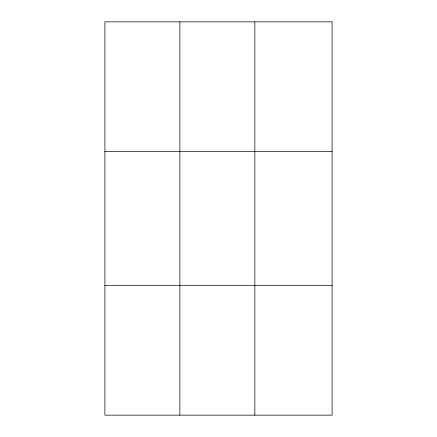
<?xml version="1.0" encoding="UTF-8"?>
<svg xmlns="http://www.w3.org/2000/svg" width="437" height="437" viewBox="0 0 437 437"><rect width="100%" height="100%" fill="white"/><g stroke="black" fill="none" stroke-linecap="round" stroke-linejoin="round"><path stroke-width="0.66" d="M179.875 415.15L179.875 21.85M254.853 415.15L254.853 21.85M104.896 151.639L332.104 151.639M104.896 285.361L332.104 285.361M332.104 21.85L332.104 415.15L104.896 415.15L104.896 21.85L332.104 21.85"/></g></svg>
